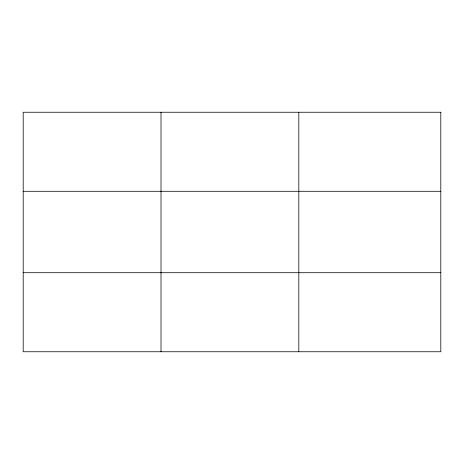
<?xml version="1.0" encoding="UTF-8"?>
<svg xmlns="http://www.w3.org/2000/svg" width="464" height="464" viewBox="0 0 464 464"><rect width="100%" height="100%" fill="white"/><g stroke="black" fill="none" stroke-linecap="round" stroke-linejoin="round"><path stroke-width="0.7" d="M161.008 112.247L161.008 351.753M298.816 112.247L298.816 351.753M23.2 191.284L440.8 191.284M23.2 272.716L440.8 272.716M440.8 112.247L440.8 351.753L23.2 351.753L23.2 112.247L440.8 112.247"/></g></svg>
